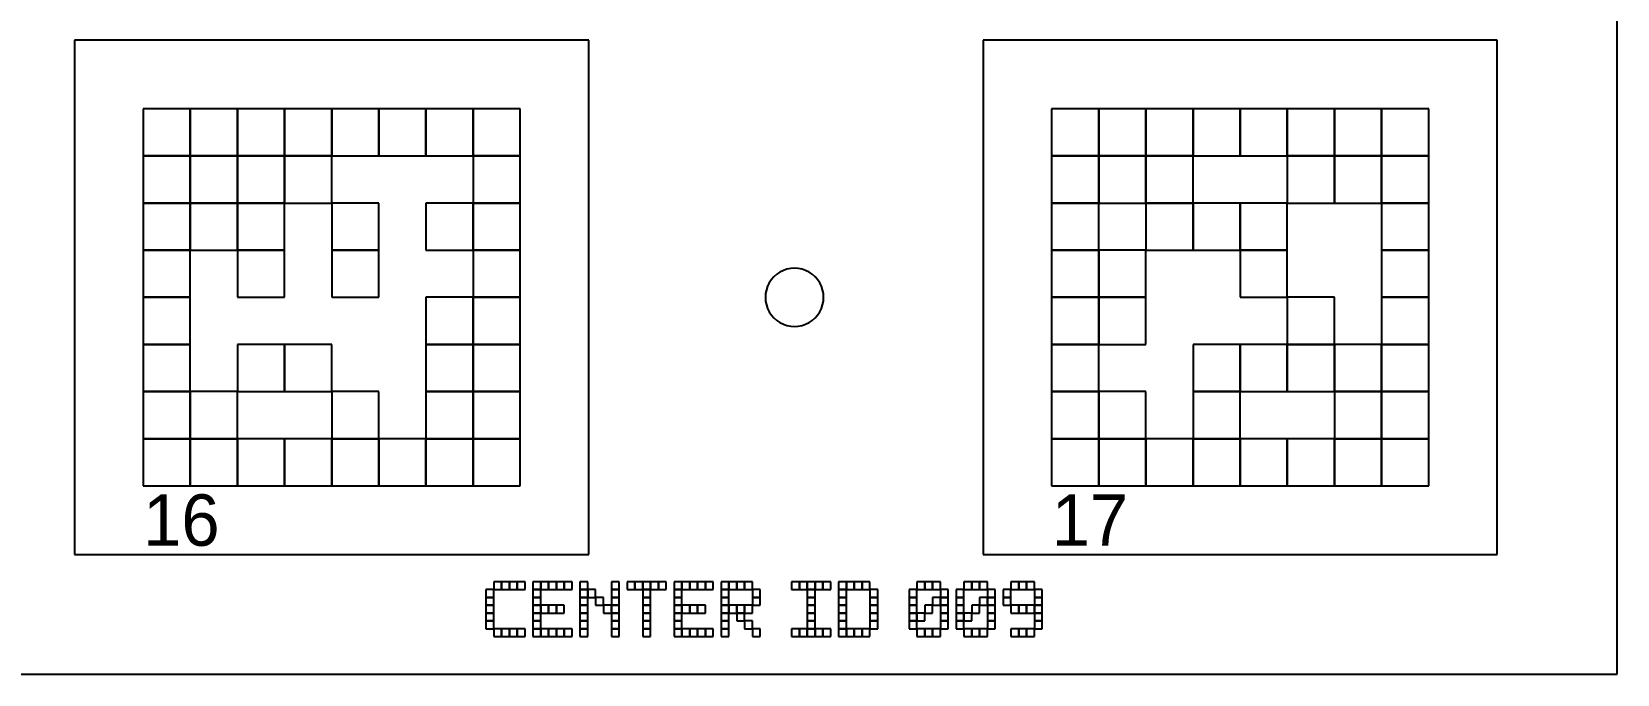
# Model space of a CAD drawing. Extents: x 0 to 150, y -8 to 159.
# Drawn here: x 57.5 to 150, y 0 to 37.5 of the extents above; entities that cross this region are included whole.
import ezdxf

# ---------------------------------------------------------------- set-up
doc = ezdxf.new("R2010")
doc.units = 0
for name, color, linetype in [('BLACK_POCKET', 7, 'CONTINUOUS'), ('BOARD_TEXT', 2, 'CONTINUOUS'), ('CUT', 1, 'CONTINUOUS'), ('LABEL', 3, 'CONTINUOUS'), ('MOUNT_HOLE', 5, 'CONTINUOUS'), ('QUIET_ZONE', 4, 'CONTINUOUS'), ('TAG_BOUNDARY', 8, 'CONTINUOUS')]:
    doc.layers.add(name, color=color, linetype=linetype)

msp = doc.modelspace()

# ---------------------------------------------------------------- linework, layer by layer
at = {"layer": 'BLACK_POCKET'}
for p, q in [((66.75, 33), (64, 33)), ((64, 33), (64, 30.25)), ((66.75, 30.25), (66.75, 33)), ((69.5, 33), (66.75, 33)), ((66.75, 33), (66.75, 30.25)), ((69.5, 30.25), (69.5, 33)), ((72.25, 33), (69.5, 33)), ((69.5, 33), (69.5, 30.25)), ((72.25, 30.25), (72.25, 33)), ((75, 33), (72.25, 33)), ((72.25, 33), (72.25, 30.25)), ((75, 30.25), (75, 33)), ((77.75, 33), (75, 33)), ((75, 33), (75, 30.25)), ((77.75, 30.25), (77.75, 33)), ((80.5, 33), (77.75, 33)), ((77.75, 33), (77.75, 30.25)), ((80.5, 30.25), (80.5, 33)), ((83.25, 33), (80.5, 33)), ((80.5, 33), (80.5, 30.25)), ((83.25, 30.25), (83.25, 33)), ((86, 33), (83.25, 33)), ((83.25, 33), (83.25, 30.25)), ((86, 30.25), (86, 33)), ((119.75, 33), (117, 33)), ((117, 33), (117, 30.25)), ((119.75, 30.25), (119.75, 33)), ((122.5, 33), (119.75, 33)), ((119.75, 33), (119.75, 30.25)), ((122.5, 30.25), (122.5, 33)), ((125.25, 33), (122.5, 33)), ((122.5, 33), (122.5, 30.25)), ((125.25, 30.25), (125.25, 33)), ((128, 33), (125.25, 33)), ((125.25, 33), (125.25, 30.25)), ((128, 30.25), (128, 33)), ((130.75, 33), (128, 33)), ((128, 33), (128, 30.25)), ((130.75, 30.25), (130.75, 33)), ((133.5, 33), (130.75, 33)), ((130.75, 33), (130.75, 30.25)), ((133.5, 30.25), (133.5, 33)), ((136.25, 33), (133.5, 33)), ((133.5, 33), (133.5, 30.25)), ((136.25, 30.25), (136.25, 33)), ((139, 33), (136.25, 33)), ((136.25, 33), (136.25, 30.25)), ((139, 30.25), (139, 33)), ((64, 30.25), (66.75, 30.25)), ((66.75, 30.25), (64, 30.25)), ((64, 30.25), (64, 27.5)), ((66.75, 30.25), (69.5, 30.25)), ((66.75, 27.5), (66.75, 30.25)), ((69.5, 30.25), (66.75, 30.25)), ((66.75, 30.25), (66.75, 27.5)), ((69.5, 30.25), (72.25, 30.25)), ((69.5, 27.5), (69.5, 30.25)), ((72.25, 30.25), (69.5, 30.25)), ((69.5, 30.25), (69.5, 27.5)), ((72.25, 30.25), (75, 30.25)), ((72.25, 27.5), (72.25, 30.25)), ((75, 30.25), (72.25, 30.25)), ((72.25, 30.25), (72.25, 27.5)), ((75, 30.25), (77.75, 30.25)), ((75, 27.5), (75, 30.25)), ((77.75, 30.25), (80.5, 30.25)), ((80.5, 30.25), (83.25, 30.25)), ((83.25, 30.25), (86, 30.25)), ((86, 30.25), (83.25, 30.25)), ((83.25, 30.25), (83.25, 27.5)), ((86, 27.5), (86, 30.25)), ((117, 30.25), (119.75, 30.25)), ((119.75, 30.25), (117, 30.25)), ((117, 30.25), (117, 27.5)), ((119.75, 30.25), (122.5, 30.25)), ((119.75, 27.5), (119.75, 30.25)), ((122.5, 30.25), (119.75, 30.25)), ((119.75, 30.25), (119.75, 27.5)), ((122.5, 30.25), (125.25, 30.25)), ((122.5, 27.5), (122.5, 30.25)), ((125.25, 30.25), (122.5, 30.25)), ((122.5, 30.25), (122.5, 27.5)), ((125.25, 30.25), (128, 30.25)), ((125.25, 27.5), (125.25, 30.25)), ((128, 30.25), (130.75, 30.25)), ((130.75, 30.25), (133.5, 30.25)), ((133.5, 30.25), (130.75, 30.25)), ((130.75, 30.25), (130.75, 27.5)), ((133.5, 30.25), (136.25, 30.25)), ((133.5, 27.5), (133.5, 30.25)), ((136.25, 30.25), (133.5, 30.25)), ((133.5, 30.25), (133.5, 27.5)), ((136.25, 30.25), (139, 30.25)), ((136.25, 27.5), (136.25, 30.25)), ((139, 30.25), (136.25, 30.25)), ((136.25, 30.25), (136.25, 27.5)), ((139, 27.5), (139, 30.25)), ((64, 27.5), (66.75, 27.5)), ((66.75, 27.5), (64, 27.5)), ((64, 27.5), (64, 24.75)), ((66.75, 27.5), (69.5, 27.5)), ((66.75, 24.75), (66.75, 27.5)), ((69.5, 27.5), (66.75, 27.5)), ((66.75, 27.5), (66.75, 24.75)), ((69.5, 27.5), (72.25, 27.5)), ((69.5, 24.75), (69.5, 27.5)), ((72.25, 27.5), (69.5, 27.5)), ((69.5, 27.5), (69.5, 24.75)), ((72.25, 27.5), (75, 27.5)), ((72.25, 24.75), (72.25, 27.5)), ((77.75, 27.5), (75, 27.5)), ((75, 27.5), (75, 24.75)), ((77.75, 24.75), (77.75, 27.5)), ((83.25, 27.5), (80.5, 27.5)), ((80.5, 27.5), (80.5, 24.75)), ((83.25, 27.5), (86, 27.5)), ((83.25, 24.75), (83.25, 27.5)), ((86, 27.5), (83.25, 27.5)), ((83.25, 27.5), (83.25, 24.75)), ((86, 24.75), (86, 27.5)), ((117, 27.5), (119.75, 27.5)), ((119.75, 27.5), (117, 27.5)), ((117, 27.5), (117, 24.75)), ((119.75, 27.5), (122.5, 27.5)), ((119.75, 24.75), (119.75, 27.5)), ((122.5, 27.5), (125.25, 27.5)), ((125.25, 27.5), (122.5, 27.5)), ((122.5, 27.5), (122.5, 24.75)), ((125.25, 24.75), (125.25, 27.5)), ((128, 27.5), (125.25, 27.5)), ((125.25, 27.5), (125.25, 24.75)), ((128, 24.75), (128, 27.5)), ((130.75, 27.5), (128, 27.5)), ((128, 27.5), (128, 24.75)), ((130.75, 27.5), (133.5, 27.5)), ((130.75, 24.75), (130.75, 27.5)), ((133.5, 27.5), (136.25, 27.5)), ((136.25, 27.5), (139, 27.5)), ((139, 27.5), (136.25, 27.5)), ((136.25, 27.5), (136.25, 24.75)), ((139, 24.75), (139, 27.5)), ((64, 24.75), (66.75, 24.75)), ((66.75, 24.75), (64, 24.75)), ((64, 24.75), (64, 22)), ((66.75, 24.75), (69.5, 24.75)), ((66.75, 22), (66.75, 24.75)), ((69.5, 24.75), (72.25, 24.75)), ((72.25, 24.75), (69.5, 24.75)), ((69.5, 24.75), (69.5, 22)), ((72.25, 22), (72.25, 24.75)), ((75, 24.75), (77.75, 24.75)), ((77.75, 24.75), (75, 24.75)), ((75, 24.75), (75, 22)), ((77.75, 22), (77.75, 24.75)), ((80.5, 24.75), (83.25, 24.75)), ((83.25, 24.75), (86, 24.75)), ((86, 24.75), (83.25, 24.75)), ((83.25, 24.75), (83.25, 22)), ((86, 22), (86, 24.75)), ((117, 24.75), (119.75, 24.75)), ((119.75, 24.75), (117, 24.75)), ((117, 24.75), (117, 22)), ((119.75, 22), (119.75, 24.75)), ((122.5, 24.75), (119.75, 24.75)), ((119.75, 24.75), (119.75, 22)), ((122.5, 24.75), (125.25, 24.75)), ((122.5, 22), (122.5, 24.75)), ((125.25, 24.75), (128, 24.75)), ((128, 24.75), (130.75, 24.75)), ((130.75, 24.75), (128, 24.75)), ((128, 24.75), (128, 22)), ((130.75, 22), (130.75, 24.75)), ((136.25, 24.75), (139, 24.75)), ((139, 24.75), (136.25, 24.75)), ((136.25, 24.75), (136.25, 22)), ((139, 22), (139, 24.75)), ((64, 22), (66.75, 22)), ((66.75, 22), (64, 22)), ((64, 22), (64, 19.25)), ((66.75, 19.25), (66.75, 22)), ((69.5, 22), (72.25, 22)), ((75, 22), (77.75, 22)), ((83.25, 22), (80.5, 22)), ((80.5, 22), (80.5, 19.25)), ((83.25, 22), (86, 22)), ((83.25, 19.25), (83.25, 22)), ((86, 22), (83.25, 22)), ((83.25, 22), (83.25, 19.25)), ((86, 19.25), (86, 22)), ((117, 22), (119.75, 22)), ((119.75, 22), (117, 22)), ((117, 22), (117, 19.25)), ((119.75, 22), (122.5, 22)), ((119.75, 19.25), (119.75, 22)), ((122.5, 22), (119.75, 22)), ((119.75, 22), (119.75, 19.25)), ((122.5, 19.25), (122.5, 22)), ((128, 22), (130.75, 22)), ((133.5, 22), (130.75, 22)), ((130.75, 22), (130.75, 19.25)), ((133.5, 19.25), (133.5, 22)), ((136.25, 22), (139, 22)), ((139, 22), (136.25, 22)), ((136.25, 22), (136.25, 19.25)), ((139, 19.25), (139, 22)), ((64, 19.25), (66.75, 19.25)), ((66.75, 19.25), (64, 19.25)), ((64, 19.25), (64, 16.5)), ((66.75, 16.5), (66.75, 19.25)), ((72.25, 19.25), (69.5, 19.25)), ((69.5, 19.25), (69.5, 16.5)), ((72.25, 16.5), (72.25, 19.25)), ((75, 19.25), (72.25, 19.25)), ((72.25, 19.25), (72.25, 16.5)), ((75, 16.5), (75, 19.25)), ((80.5, 19.25), (83.25, 19.25)), ((83.25, 19.25), (80.5, 19.25)), ((80.5, 19.25), (80.5, 16.5)), ((83.25, 19.25), (86, 19.25)), ((83.25, 16.5), (83.25, 19.25)), ((86, 19.25), (83.25, 19.25)), ((83.25, 19.25), (83.25, 16.5)), ((86, 16.5), (86, 19.25)), ((117, 19.25), (119.75, 19.25)), ((119.75, 19.25), (117, 19.25)), ((117, 19.25), (117, 16.5)), ((119.75, 19.25), (122.5, 19.25)), ((119.75, 16.5), (119.75, 19.25)), ((128, 19.25), (125.25, 19.25)), ((125.25, 19.25), (125.25, 16.5)), ((128, 16.5), (128, 19.25)), ((130.75, 19.25), (128, 19.25)), ((128, 19.25), (128, 16.5)), ((130.75, 19.25), (133.5, 19.25)), ((130.75, 16.5), (130.75, 19.25)), ((133.5, 19.25), (130.75, 19.25)), ((130.75, 19.25), (130.75, 16.5)), ((133.5, 16.5), (133.5, 19.25)), ((136.25, 19.25), (133.5, 19.25)), ((133.5, 19.25), (133.5, 16.5)), ((136.25, 19.25), (139, 19.25)), ((136.25, 16.5), (136.25, 19.25)), ((139, 19.25), (136.25, 19.25)), ((136.25, 19.25), (136.25, 16.5)), ((139, 16.5), (139, 19.25)), ((64, 16.5), (66.75, 16.5)), ((66.75, 16.5), (64, 16.5)), ((64, 16.5), (64, 13.75)), ((66.75, 13.75), (66.75, 16.5)), ((69.5, 16.5), (66.75, 16.5)), ((66.75, 16.5), (66.75, 13.75)), ((69.5, 16.5), (72.25, 16.5)), ((69.5, 13.75), (69.5, 16.5)), ((72.25, 16.5), (75, 16.5)), ((77.75, 16.5), (75, 16.5)), ((75, 16.5), (75, 13.75)), ((77.75, 13.75), (77.75, 16.5)), ((80.5, 16.5), (83.25, 16.5)), ((83.25, 16.5), (80.5, 16.5)), ((80.5, 16.5), (80.5, 13.75)), ((83.25, 16.5), (86, 16.5)), ((83.25, 13.75), (83.25, 16.5)), ((86, 16.5), (83.25, 16.5)), ((83.25, 16.5), (83.25, 13.75)), ((86, 13.75), (86, 16.5)), ((117, 16.5), (119.75, 16.5)), ((119.75, 16.5), (117, 16.5)), ((117, 16.5), (117, 13.75)), ((119.75, 13.75), (119.75, 16.5)), ((122.5, 16.5), (119.75, 16.5)), ((119.75, 16.5), (119.75, 13.75)), ((122.5, 13.75), (122.5, 16.5)), ((125.25, 16.5), (128, 16.5)), ((128, 16.5), (125.25, 16.5)), ((125.25, 16.5), (125.25, 13.75)), ((128, 16.5), (130.75, 16.5)), ((128, 13.75), (128, 16.5)), ((130.75, 16.5), (133.5, 16.5)), ((133.5, 16.5), (136.25, 16.5)), ((136.25, 16.5), (133.5, 16.5)), ((133.5, 16.5), (133.5, 13.75)), ((136.25, 16.5), (139, 16.5)), ((136.25, 13.75), (136.25, 16.5)), ((139, 16.5), (136.25, 16.5)), ((136.25, 16.5), (136.25, 13.75)), ((139, 13.75), (139, 16.5)), ((64, 13.75), (66.75, 13.75)), ((66.75, 13.75), (64, 13.75)), ((64, 13.75), (64, 11)), ((66.75, 13.75), (69.5, 13.75)), ((66.75, 11), (66.75, 13.75)), ((69.5, 13.75), (66.75, 13.75)), ((66.75, 13.75), (66.75, 11)), ((69.5, 11), (69.5, 13.75)), ((72.25, 13.75), (69.5, 13.75)), ((69.5, 13.75), (69.5, 11)), ((72.25, 11), (72.25, 13.75)), ((75, 13.75), (72.25, 13.75)), ((72.25, 13.75), (72.25, 11)), ((75, 13.75), (77.75, 13.75)), ((75, 11), (75, 13.75)), ((77.75, 13.75), (75, 13.75)), ((75, 13.75), (75, 11)), ((77.75, 11), (77.75, 13.75)), ((80.5, 13.75), (77.75, 13.75)), ((77.75, 13.75), (77.75, 11)), ((80.5, 13.75), (83.25, 13.75)), ((80.5, 11), (80.5, 13.75)), ((83.25, 13.75), (80.5, 13.75)), ((80.5, 13.75), (80.5, 11)), ((83.25, 13.75), (86, 13.75)), ((83.25, 11), (83.25, 13.75)), ((86, 13.75), (83.25, 13.75)), ((83.25, 13.75), (83.25, 11)), ((86, 11), (86, 13.75)), ((117, 13.75), (119.75, 13.75)), ((119.75, 13.75), (117, 13.75)), ((117, 13.75), (117, 11)), ((119.75, 13.75), (122.5, 13.75)), ((119.75, 11), (119.75, 13.75)), ((122.5, 13.75), (119.75, 13.75)), ((119.75, 13.75), (119.75, 11)), ((122.5, 11), (122.5, 13.75)), ((125.25, 13.75), (122.5, 13.75)), ((122.5, 13.75), (122.5, 11)), ((125.25, 13.75), (128, 13.75)), ((125.25, 11), (125.25, 13.75)), ((128, 13.75), (125.25, 13.75)), ((125.25, 13.75), (125.25, 11)), ((128, 11), (128, 13.75)), ((130.75, 13.75), (128, 13.75)), ((128, 13.75), (128, 11)), ((130.75, 11), (130.75, 13.75)), ((133.5, 13.75), (130.75, 13.75)), ((130.75, 13.75), (130.75, 11)), ((133.5, 13.75), (136.25, 13.75)), ((133.5, 11), (133.5, 13.75)), ((136.25, 13.75), (133.5, 13.75)), ((133.5, 13.75), (133.5, 11)), ((136.25, 13.75), (139, 13.75)), ((136.25, 11), (136.25, 13.75)), ((139, 13.75), (136.25, 13.75)), ((136.25, 13.75), (136.25, 11)), ((139, 11), (139, 13.75)), ((64, 11), (66.75, 11)), ((66.75, 11), (69.5, 11)), ((69.5, 11), (72.25, 11)), ((72.25, 11), (75, 11)), ((75, 11), (77.75, 11)), ((77.75, 11), (80.5, 11)), ((80.5, 11), (83.25, 11)), ((83.25, 11), (86, 11)), ((117, 11), (119.75, 11)), ((119.75, 11), (122.5, 11)), ((122.5, 11), (125.25, 11)), ((125.25, 11), (128, 11)), ((128, 11), (130.75, 11)), ((130.75, 11), (133.5, 11)), ((133.5, 11), (136.25, 11)), ((136.25, 11), (139, 11))]:
    msp.add_line(p, q, dxfattribs=at)
at = {"layer": 'BOARD_TEXT'}
for p, q in [((84.457143, 4.942857), (84, 4.942857)), ((84, 4.942857), (84, 4.485714)), ((84.914286, 5.4), (84.457143, 5.4)), ((84.457143, 5.4), (84.457143, 4.942857)), ((84.457143, 4.942857), (84.914286, 4.942857)), ((84.457143, 4.485714), (84.457143, 4.942857)), ((84.914286, 4.942857), (84.914286, 5.4)), ((85.371429, 5.4), (84.914286, 5.4)), ((84.914286, 5.4), (84.914286, 4.942857)), ((84.914286, 4.942857), (85.371429, 4.942857)), ((85.371429, 4.942857), (85.371429, 5.4)), ((85.828571, 5.4), (85.371429, 5.4)), ((85.371429, 5.4), (85.371429, 4.942857)), ((85.371429, 4.942857), (85.828571, 4.942857)), ((85.828571, 4.942857), (85.828571, 5.4)), ((86.285714, 5.4), (85.828571, 5.4)), ((85.828571, 5.4), (85.828571, 4.942857)), ((85.828571, 4.942857), (86.285714, 4.942857)), ((86.285714, 4.942857), (86.285714, 5.4)), ((87.2, 5.4), (86.742857, 5.4)), ((86.742857, 5.4), (86.742857, 4.942857)), ((86.742857, 4.942857), (87.2, 4.942857)), ((87.2, 4.942857), (86.742857, 4.942857)), ((86.742857, 4.942857), (86.742857, 4.485714)), ((87.2, 4.942857), (87.2, 5.4)), ((87.657143, 5.4), (87.2, 5.4)), ((87.2, 5.4), (87.2, 4.942857)), ((87.2, 4.942857), (87.657143, 4.942857)), ((87.2, 4.485714), (87.2, 4.942857)), ((87.657143, 4.942857), (87.657143, 5.4)), ((88.114286, 5.4), (87.657143, 5.4)), ((87.657143, 5.4), (87.657143, 4.942857)), ((87.657143, 4.942857), (88.114286, 4.942857)), ((88.114286, 4.942857), (88.114286, 5.4)), ((88.571429, 5.4), (88.114286, 5.4)), ((88.114286, 5.4), (88.114286, 4.942857)), ((88.114286, 4.942857), (88.571429, 4.942857)), ((88.571429, 4.942857), (88.571429, 5.4)), ((89.028571, 5.4), (88.571429, 5.4)), ((88.571429, 5.4), (88.571429, 4.942857)), ((88.571429, 4.942857), (89.028571, 4.942857)), ((89.028571, 4.942857), (89.028571, 5.4)), ((89.942857, 5.4), (89.485714, 5.4)), ((89.485714, 5.4), (89.485714, 4.942857)), ((89.485714, 4.942857), (89.942857, 4.942857)), ((89.942857, 4.942857), (89.485714, 4.942857)), ((89.485714, 4.942857), (89.485714, 4.485714)), ((89.942857, 4.942857), (89.942857, 5.4)), ((89.942857, 4.485714), (89.942857, 4.942857)), ((90.4, 4.942857), (89.942857, 4.942857)), ((89.942857, 4.942857), (89.942857, 4.485714)), ((90.4, 4.485714), (90.4, 4.942857)), ((91.771429, 5.4), (91.314286, 5.4)), ((91.314286, 5.4), (91.314286, 4.942857)), ((91.314286, 4.942857), (91.771429, 4.942857)), ((91.771429, 4.942857), (91.314286, 4.942857)), ((91.314286, 4.942857), (91.314286, 4.485714)), ((91.771429, 4.942857), (91.771429, 5.4)), ((91.771429, 4.485714), (91.771429, 4.942857)), ((92.685714, 5.4), (92.228571, 5.4)), ((92.228571, 5.4), (92.228571, 4.942857)), ((92.228571, 4.942857), (92.685714, 4.942857)), ((92.685714, 4.942857), (92.685714, 5.4)), ((93.142857, 5.4), (92.685714, 5.4)), ((92.685714, 5.4), (92.685714, 4.942857)), ((92.685714, 4.942857), (93.142857, 4.942857)), ((93.142857, 4.942857), (93.142857, 5.4)), ((93.6, 5.4), (93.142857, 5.4)), ((93.142857, 5.4), (93.142857, 4.942857)), ((93.142857, 4.942857), (93.6, 4.942857)), ((93.6, 4.942857), (93.142857, 4.942857)), ((93.142857, 4.942857), (93.142857, 4.485714)), ((93.6, 4.942857), (93.6, 5.4)), ((94.057143, 5.4), (93.6, 5.4)), ((93.6, 5.4), (93.6, 4.942857)), ((93.6, 4.942857), (94.057143, 4.942857)), ((93.6, 4.485714), (93.6, 4.942857)), ((94.057143, 4.942857), (94.057143, 5.4)), ((94.514286, 5.4), (94.057143, 5.4)), ((94.057143, 5.4), (94.057143, 4.942857)), ((94.057143, 4.942857), (94.514286, 4.942857)), ((94.514286, 4.942857), (94.514286, 5.4)), ((95.428571, 5.4), (94.971429, 5.4)), ((94.971429, 5.4), (94.971429, 4.942857)), ((94.971429, 4.942857), (95.428571, 4.942857)), ((95.428571, 4.942857), (94.971429, 4.942857)), ((94.971429, 4.942857), (94.971429, 4.485714)), ((95.428571, 4.942857), (95.428571, 5.4)), ((95.885714, 5.4), (95.428571, 5.4)), ((95.428571, 5.4), (95.428571, 4.942857)), ((95.428571, 4.942857), (95.885714, 4.942857)), ((95.428571, 4.485714), (95.428571, 4.942857)), ((95.885714, 4.942857), (95.885714, 5.4)), ((96.342857, 5.4), (95.885714, 5.4)), ((95.885714, 5.4), (95.885714, 4.942857)), ((95.885714, 4.942857), (96.342857, 4.942857)), ((96.342857, 4.942857), (96.342857, 5.4)), ((96.8, 5.4), (96.342857, 5.4)), ((96.342857, 5.4), (96.342857, 4.942857)), ((96.342857, 4.942857), (96.8, 4.942857)), ((96.8, 4.942857), (96.8, 5.4)), ((97.257143, 5.4), (96.8, 5.4)), ((96.8, 5.4), (96.8, 4.942857)), ((96.8, 4.942857), (97.257143, 4.942857)), ((97.257143, 4.942857), (97.257143, 5.4)), ((98.171429, 5.4), (97.714286, 5.4)), ((97.714286, 5.4), (97.714286, 4.942857)), ((97.714286, 4.942857), (98.171429, 4.942857)), ((98.171429, 4.942857), (97.714286, 4.942857)), ((97.714286, 4.942857), (97.714286, 4.485714)), ((98.171429, 4.942857), (98.171429, 5.4)), ((98.628571, 5.4), (98.171429, 5.4)), ((98.171429, 5.4), (98.171429, 4.942857)), ((98.171429, 4.942857), (98.628571, 4.942857)), ((98.171429, 4.485714), (98.171429, 4.942857)), ((98.628571, 4.942857), (98.628571, 5.4)), ((99.085714, 5.4), (98.628571, 5.4)), ((98.628571, 5.4), (98.628571, 4.942857)), ((98.628571, 4.942857), (99.085714, 4.942857)), ((99.085714, 4.942857), (99.085714, 5.4)), ((99.542857, 5.4), (99.085714, 5.4)), ((99.085714, 5.4), (99.085714, 4.942857)), ((99.085714, 4.942857), (99.542857, 4.942857)), ((99.542857, 4.942857), (99.542857, 5.4)), ((100, 4.942857), (99.542857, 4.942857)), ((99.542857, 4.942857), (99.542857, 4.485714)), ((100, 4.485714), (100, 4.942857)), ((102.285714, 5.4), (101.828571, 5.4)), ((101.828571, 5.4), (101.828571, 4.942857)), ((101.828571, 4.942857), (102.285714, 4.942857)), ((102.285714, 4.942857), (102.285714, 5.4)), ((102.742857, 5.4), (102.285714, 5.4)), ((102.285714, 5.4), (102.285714, 4.942857)), ((102.285714, 4.942857), (102.742857, 4.942857)), ((102.742857, 4.942857), (102.742857, 5.4)), ((103.2, 5.4), (102.742857, 5.4)), ((102.742857, 5.4), (102.742857, 4.942857)), ((102.742857, 4.942857), (103.2, 4.942857)), ((103.2, 4.942857), (102.742857, 4.942857)), ((102.742857, 4.942857), (102.742857, 4.485714)), ((103.2, 4.942857), (103.2, 5.4)), ((103.657143, 5.4), (103.2, 5.4)), ((103.2, 5.4), (103.2, 4.942857)), ((103.2, 4.942857), (103.657143, 4.942857)), ((103.2, 4.485714), (103.2, 4.942857)), ((103.657143, 4.942857), (103.657143, 5.4)), ((104.114286, 5.4), (103.657143, 5.4)), ((103.657143, 5.4), (103.657143, 4.942857)), ((103.657143, 4.942857), (104.114286, 4.942857)), ((104.114286, 4.942857), (104.114286, 5.4)), ((105.028571, 5.4), (104.571429, 5.4)), ((104.571429, 5.4), (104.571429, 4.942857)), ((104.571429, 4.942857), (105.028571, 4.942857)), ((105.028571, 4.942857), (104.571429, 4.942857)), ((104.571429, 4.942857), (104.571429, 4.485714)), ((105.028571, 4.942857), (105.028571, 5.4)), ((105.485714, 5.4), (105.028571, 5.4)), ((105.028571, 5.4), (105.028571, 4.942857)), ((105.028571, 4.942857), (105.485714, 4.942857)), ((105.028571, 4.485714), (105.028571, 4.942857)), ((105.485714, 4.942857), (105.485714, 5.4)), ((105.942857, 5.4), (105.485714, 5.4)), ((105.485714, 5.4), (105.485714, 4.942857)), ((105.485714, 4.942857), (105.942857, 4.942857)), ((105.942857, 4.942857), (105.942857, 5.4)), ((106.4, 5.4), (105.942857, 5.4)), ((105.942857, 5.4), (105.942857, 4.942857)), ((105.942857, 4.942857), (106.4, 4.942857)), ((106.4, 4.942857), (106.4, 5.4)), ((106.857143, 4.942857), (106.4, 4.942857)), ((106.4, 4.942857), (106.4, 4.485714)), ((106.857143, 4.485714), (106.857143, 4.942857)), ((109.142857, 4.942857), (108.685714, 4.942857)), ((108.685714, 4.942857), (108.685714, 4.485714)), ((109.6, 5.4), (109.142857, 5.4)), ((109.142857, 5.4), (109.142857, 4.942857)), ((109.142857, 4.942857), (109.6, 4.942857)), ((109.142857, 4.485714), (109.142857, 4.942857)), ((109.6, 4.942857), (109.6, 5.4)), ((110.057143, 5.4), (109.6, 5.4)), ((109.6, 5.4), (109.6, 4.942857)), ((109.6, 4.942857), (110.057143, 4.942857)), ((110.057143, 4.942857), (110.057143, 5.4)), ((110.514286, 5.4), (110.057143, 5.4)), ((110.057143, 5.4), (110.057143, 4.942857)), ((110.057143, 4.942857), (110.514286, 4.942857)), ((110.514286, 4.942857), (110.514286, 5.4)), ((110.971429, 4.942857), (110.514286, 4.942857)), ((110.514286, 4.942857), (110.514286, 4.485714)), ((110.971429, 4.485714), (110.971429, 4.942857)), ((111.885714, 4.942857), (111.428571, 4.942857)), ((111.428571, 4.942857), (111.428571, 4.485714)), ((112.342857, 5.4), (111.885714, 5.4)), ((111.885714, 5.4), (111.885714, 4.942857)), ((111.885714, 4.942857), (112.342857, 4.942857)), ((111.885714, 4.485714), (111.885714, 4.942857)), ((112.342857, 4.942857), (112.342857, 5.4)), ((112.8, 5.4), (112.342857, 5.4)), ((112.342857, 5.4), (112.342857, 4.942857)), ((112.342857, 4.942857), (112.8, 4.942857)), ((112.8, 4.942857), (112.8, 5.4)), ((113.257143, 5.4), (112.8, 5.4)), ((112.8, 5.4), (112.8, 4.942857)), ((112.8, 4.942857), (113.257143, 4.942857)), ((113.257143, 4.942857), (113.257143, 5.4)), ((113.714286, 4.942857), (113.257143, 4.942857)), ((113.257143, 4.942857), (113.257143, 4.485714)), ((113.714286, 4.485714), (113.714286, 4.942857)), ((114.628571, 4.942857), (114.171429, 4.942857)), ((114.171429, 4.942857), (114.171429, 4.485714)), ((115.085714, 5.4), (114.628571, 5.4)), ((114.628571, 5.4), (114.628571, 4.942857)), ((114.628571, 4.942857), (115.085714, 4.942857)), ((114.628571, 4.485714), (114.628571, 4.942857)), ((115.085714, 4.942857), (115.085714, 5.4)), ((115.542857, 5.4), (115.085714, 5.4)), ((115.085714, 5.4), (115.085714, 4.942857)), ((115.085714, 4.942857), (115.542857, 4.942857)), ((115.542857, 4.942857), (115.542857, 5.4)), ((116, 5.4), (115.542857, 5.4)), ((115.542857, 5.4), (115.542857, 4.942857)), ((115.542857, 4.942857), (116, 4.942857)), ((116, 4.942857), (116, 5.4)), ((116.457143, 4.942857), (116, 4.942857)), ((116, 4.942857), (116, 4.485714)), ((116.457143, 4.485714), (116.457143, 4.942857)), ((84, 4.485714), (84.457143, 4.485714)), ((84.457143, 4.485714), (84, 4.485714)), ((84, 4.485714), (84, 4.028571)), ((84, 4.028571), (84.457143, 4.028571)), ((84.457143, 4.028571), (84, 4.028571)), ((84, 4.028571), (84, 3.571429)), ((84.457143, 4.028571), (84.457143, 4.485714)), ((84.457143, 3.571429), (84.457143, 4.028571)), ((86.742857, 4.485714), (87.2, 4.485714)), ((87.2, 4.485714), (86.742857, 4.485714)), ((86.742857, 4.485714), (86.742857, 4.028571)), ((86.742857, 4.028571), (87.2, 4.028571)), ((87.2, 4.028571), (86.742857, 4.028571)), ((86.742857, 4.028571), (86.742857, 3.571429)), ((87.2, 4.028571), (87.2, 4.485714)), ((87.2, 3.571429), (87.2, 4.028571)), ((87.657143, 4.028571), (87.2, 4.028571)), ((87.2, 4.028571), (87.2, 3.571429)), ((87.657143, 3.571429), (87.657143, 4.028571)), ((88.114286, 4.028571), (87.657143, 4.028571)), ((87.657143, 4.028571), (87.657143, 3.571429)), ((88.114286, 3.571429), (88.114286, 4.028571)), ((88.571429, 4.028571), (88.114286, 4.028571)), ((88.114286, 4.028571), (88.114286, 3.571429)), ((88.571429, 3.571429), (88.571429, 4.028571)), ((89.485714, 4.485714), (89.942857, 4.485714)), ((89.942857, 4.485714), (89.485714, 4.485714)), ((89.485714, 4.485714), (89.485714, 4.028571)), ((89.485714, 4.028571), (89.942857, 4.028571)), ((89.942857, 4.028571), (89.485714, 4.028571)), ((89.485714, 4.028571), (89.485714, 3.571429)), ((89.942857, 4.485714), (90.4, 4.485714)), ((89.942857, 4.028571), (89.942857, 4.485714)), ((89.942857, 3.571429), (89.942857, 4.028571)), ((90.857143, 4.485714), (90.4, 4.485714)), ((90.4, 4.485714), (90.4, 4.028571)), ((90.4, 4.028571), (90.857143, 4.028571)), ((90.857143, 4.028571), (90.857143, 4.485714)), ((91.314286, 4.028571), (90.857143, 4.028571)), ((90.857143, 4.028571), (90.857143, 3.571429)), ((91.314286, 4.485714), (91.771429, 4.485714)), ((91.771429, 4.485714), (91.314286, 4.485714)), ((91.314286, 4.485714), (91.314286, 4.028571)), ((91.314286, 4.028571), (91.771429, 4.028571)), ((91.314286, 3.571429), (91.314286, 4.028571)), ((91.771429, 4.028571), (91.314286, 4.028571)), ((91.314286, 4.028571), (91.314286, 3.571429)), ((91.771429, 4.028571), (91.771429, 4.485714)), ((91.771429, 3.571429), (91.771429, 4.028571)), ((93.142857, 4.485714), (93.6, 4.485714)), ((93.6, 4.485714), (93.142857, 4.485714)), ((93.142857, 4.485714), (93.142857, 4.028571)), ((93.142857, 4.028571), (93.6, 4.028571)), ((93.6, 4.028571), (93.142857, 4.028571)), ((93.142857, 4.028571), (93.142857, 3.571429)), ((93.6, 4.028571), (93.6, 4.485714)), ((93.6, 3.571429), (93.6, 4.028571)), ((94.971429, 4.485714), (95.428571, 4.485714)), ((95.428571, 4.485714), (94.971429, 4.485714)), ((94.971429, 4.485714), (94.971429, 4.028571)), ((94.971429, 4.028571), (95.428571, 4.028571)), ((95.428571, 4.028571), (94.971429, 4.028571)), ((94.971429, 4.028571), (94.971429, 3.571429)), ((95.428571, 4.028571), (95.428571, 4.485714)), ((95.428571, 3.571429), (95.428571, 4.028571)), ((95.885714, 4.028571), (95.428571, 4.028571)), ((95.428571, 4.028571), (95.428571, 3.571429)), ((95.885714, 3.571429), (95.885714, 4.028571)), ((96.342857, 4.028571), (95.885714, 4.028571)), ((95.885714, 4.028571), (95.885714, 3.571429)), ((96.342857, 3.571429), (96.342857, 4.028571)), ((96.8, 4.028571), (96.342857, 4.028571)), ((96.342857, 4.028571), (96.342857, 3.571429)), ((96.8, 3.571429), (96.8, 4.028571)), ((97.714286, 4.485714), (98.171429, 4.485714)), ((98.171429, 4.485714), (97.714286, 4.485714)), ((97.714286, 4.485714), (97.714286, 4.028571)), ((97.714286, 4.028571), (98.171429, 4.028571)), ((98.171429, 4.028571), (97.714286, 4.028571)), ((97.714286, 4.028571), (97.714286, 3.571429)), ((98.171429, 4.028571), (98.171429, 4.485714)), ((98.171429, 3.571429), (98.171429, 4.028571)), ((98.628571, 4.028571), (98.171429, 4.028571)), ((98.171429, 4.028571), (98.171429, 3.571429)), ((98.628571, 3.571429), (98.628571, 4.028571)), ((99.085714, 4.028571), (98.628571, 4.028571)), ((98.628571, 4.028571), (98.628571, 3.571429)), ((99.085714, 3.571429), (99.085714, 4.028571)), ((99.542857, 4.028571), (99.085714, 4.028571)), ((99.085714, 4.028571), (99.085714, 3.571429)), ((99.542857, 4.485714), (100, 4.485714)), ((100, 4.485714), (99.542857, 4.485714)), ((99.542857, 4.485714), (99.542857, 4.028571)), ((99.542857, 4.028571), (100, 4.028571)), ((99.542857, 3.571429), (99.542857, 4.028571)), ((100, 4.028571), (100, 4.485714)), ((102.742857, 4.485714), (103.2, 4.485714)), ((103.2, 4.485714), (102.742857, 4.485714)), ((102.742857, 4.485714), (102.742857, 4.028571)), ((102.742857, 4.028571), (103.2, 4.028571)), ((103.2, 4.028571), (102.742857, 4.028571)), ((102.742857, 4.028571), (102.742857, 3.571429)), ((103.2, 4.028571), (103.2, 4.485714)), ((103.2, 3.571429), (103.2, 4.028571)), ((104.571429, 4.485714), (105.028571, 4.485714)), ((105.028571, 4.485714), (104.571429, 4.485714)), ((104.571429, 4.485714), (104.571429, 4.028571)), ((104.571429, 4.028571), (105.028571, 4.028571)), ((105.028571, 4.028571), (104.571429, 4.028571)), ((104.571429, 4.028571), (104.571429, 3.571429)), ((105.028571, 4.028571), (105.028571, 4.485714)), ((105.028571, 3.571429), (105.028571, 4.028571)), ((106.4, 4.485714), (106.857143, 4.485714)), ((106.857143, 4.485714), (106.4, 4.485714)), ((106.4, 4.485714), (106.4, 4.028571)), ((106.4, 4.028571), (106.857143, 4.028571)), ((106.857143, 4.028571), (106.4, 4.028571)), ((106.4, 4.028571), (106.4, 3.571429)), ((106.857143, 4.028571), (106.857143, 4.485714)), ((106.857143, 3.571429), (106.857143, 4.028571)), ((108.685714, 4.485714), (109.142857, 4.485714)), ((109.142857, 4.485714), (108.685714, 4.485714)), ((108.685714, 4.485714), (108.685714, 4.028571)), ((108.685714, 4.028571), (109.142857, 4.028571)), ((109.142857, 4.028571), (108.685714, 4.028571)), ((108.685714, 4.028571), (108.685714, 3.571429)), ((109.142857, 4.028571), (109.142857, 4.485714)), ((109.142857, 3.571429), (109.142857, 4.028571)), ((110.057143, 4.028571), (109.6, 4.028571)), ((109.6, 4.028571), (109.6, 3.571429)), ((110.514286, 4.485714), (110.057143, 4.485714)), ((110.057143, 4.485714), (110.057143, 4.028571)), ((110.057143, 4.028571), (110.514286, 4.028571)), ((110.057143, 3.571429), (110.057143, 4.028571)), ((110.514286, 4.485714), (110.971429, 4.485714)), ((110.514286, 4.028571), (110.514286, 4.485714)), ((110.971429, 4.485714), (110.514286, 4.485714)), ((110.514286, 4.485714), (110.514286, 4.028571)), ((110.514286, 4.028571), (110.971429, 4.028571)), ((110.971429, 4.028571), (110.514286, 4.028571)), ((110.514286, 4.028571), (110.514286, 3.571429)), ((110.971429, 4.028571), (110.971429, 4.485714)), ((110.971429, 3.571429), (110.971429, 4.028571)), ((111.428571, 4.485714), (111.885714, 4.485714)), ((111.885714, 4.485714), (111.428571, 4.485714)), ((111.428571, 4.485714), (111.428571, 4.028571)), ((111.428571, 4.028571), (111.885714, 4.028571)), ((111.885714, 4.028571), (111.428571, 4.028571)), ((111.428571, 4.028571), (111.428571, 3.571429)), ((111.885714, 4.028571), (111.885714, 4.485714)), ((111.885714, 3.571429), (111.885714, 4.028571)), ((112.8, 4.028571), (112.342857, 4.028571)), ((112.342857, 4.028571), (112.342857, 3.571429)), ((113.257143, 4.485714), (112.8, 4.485714)), ((112.8, 4.485714), (112.8, 4.028571)), ((112.8, 4.028571), (113.257143, 4.028571)), ((112.8, 3.571429), (112.8, 4.028571)), ((113.257143, 4.485714), (113.714286, 4.485714)), ((113.257143, 4.028571), (113.257143, 4.485714)), ((113.714286, 4.485714), (113.257143, 4.485714)), ((113.257143, 4.485714), (113.257143, 4.028571)), ((113.257143, 4.028571), (113.714286, 4.028571)), ((113.714286, 4.028571), (113.257143, 4.028571)), ((113.257143, 4.028571), (113.257143, 3.571429)), ((113.714286, 4.028571), (113.714286, 4.485714)), ((113.714286, 3.571429), (113.714286, 4.028571)), ((114.171429, 4.485714), (114.628571, 4.485714)), ((114.628571, 4.485714), (114.171429, 4.485714)), ((114.171429, 4.485714), (114.171429, 4.028571)), ((114.171429, 4.028571), (114.628571, 4.028571)), ((114.628571, 4.028571), (114.628571, 4.485714)), ((115.085714, 4.028571), (114.628571, 4.028571)), ((114.628571, 4.028571), (114.628571, 3.571429)), ((115.085714, 3.571429), (115.085714, 4.028571)), ((115.542857, 4.028571), (115.085714, 4.028571)), ((115.085714, 4.028571), (115.085714, 3.571429)), ((115.542857, 3.571429), (115.542857, 4.028571)), ((116, 4.028571), (115.542857, 4.028571)), ((115.542857, 4.028571), (115.542857, 3.571429)), ((116, 4.485714), (116.457143, 4.485714)), ((116.457143, 4.485714), (116, 4.485714)), ((116, 4.485714), (116, 4.028571)), ((116, 4.028571), (116.457143, 4.028571)), ((116, 3.571429), (116, 4.028571)), ((116.457143, 4.028571), (116, 4.028571)), ((116, 4.028571), (116, 3.571429)), ((116.457143, 4.028571), (116.457143, 4.485714)), ((116.457143, 3.571429), (116.457143, 4.028571)), ((84, 3.571429), (84.457143, 3.571429)), ((84.457143, 3.571429), (84, 3.571429)), ((84, 3.571429), (84, 3.114286)), ((84, 3.114286), (84.457143, 3.114286)), ((84.457143, 3.114286), (84, 3.114286)), ((84, 3.114286), (84, 2.657143)), ((84.457143, 3.114286), (84.457143, 3.571429)), ((84.457143, 2.657143), (84.457143, 3.114286)), ((86.742857, 3.571429), (87.2, 3.571429)), ((87.2, 3.571429), (86.742857, 3.571429)), ((86.742857, 3.571429), (86.742857, 3.114286)), ((86.742857, 3.114286), (87.2, 3.114286)), ((87.2, 3.114286), (86.742857, 3.114286)), ((86.742857, 3.114286), (86.742857, 2.657143)), ((87.2, 3.571429), (87.657143, 3.571429)), ((87.2, 3.114286), (87.2, 3.571429)), ((87.2, 2.657143), (87.2, 3.114286)), ((87.657143, 3.571429), (88.114286, 3.571429)), ((88.114286, 3.571429), (88.571429, 3.571429)), ((89.485714, 3.571429), (89.942857, 3.571429)), ((89.942857, 3.571429), (89.485714, 3.571429)), ((89.485714, 3.571429), (89.485714, 3.114286)), ((89.485714, 3.114286), (89.942857, 3.114286)), ((89.942857, 3.114286), (89.485714, 3.114286)), ((89.485714, 3.114286), (89.485714, 2.657143)), ((89.942857, 3.114286), (89.942857, 3.571429)), ((89.942857, 2.657143), (89.942857, 3.114286)), ((90.857143, 3.571429), (91.314286, 3.571429)), ((91.314286, 3.571429), (91.771429, 3.571429)), ((91.771429, 3.571429), (91.314286, 3.571429)), ((91.314286, 3.571429), (91.314286, 3.114286)), ((91.314286, 3.114286), (91.771429, 3.114286)), ((91.771429, 3.114286), (91.314286, 3.114286)), ((91.314286, 3.114286), (91.314286, 2.657143)), ((91.771429, 3.114286), (91.771429, 3.571429)), ((91.771429, 2.657143), (91.771429, 3.114286)), ((93.142857, 3.571429), (93.6, 3.571429)), ((93.6, 3.571429), (93.142857, 3.571429)), ((93.142857, 3.571429), (93.142857, 3.114286)), ((93.142857, 3.114286), (93.6, 3.114286)), ((93.6, 3.114286), (93.142857, 3.114286)), ((93.142857, 3.114286), (93.142857, 2.657143)), ((93.6, 3.114286), (93.6, 3.571429)), ((93.6, 2.657143), (93.6, 3.114286)), ((94.971429, 3.571429), (95.428571, 3.571429)), ((95.428571, 3.571429), (94.971429, 3.571429)), ((94.971429, 3.571429), (94.971429, 3.114286)), ((94.971429, 3.114286), (95.428571, 3.114286)), ((95.428571, 3.114286), (94.971429, 3.114286)), ((94.971429, 3.114286), (94.971429, 2.657143)), ((95.428571, 3.571429), (95.885714, 3.571429)), ((95.428571, 3.114286), (95.428571, 3.571429)), ((95.428571, 2.657143), (95.428571, 3.114286)), ((95.885714, 3.571429), (96.342857, 3.571429)), ((96.342857, 3.571429), (96.8, 3.571429)), ((97.714286, 3.571429), (98.171429, 3.571429)), ((98.171429, 3.571429), (97.714286, 3.571429)), ((97.714286, 3.571429), (97.714286, 3.114286)), ((97.714286, 3.114286), (98.171429, 3.114286)), ((98.171429, 3.114286), (97.714286, 3.114286)), ((97.714286, 3.114286), (97.714286, 2.657143)), ((98.171429, 3.571429), (98.628571, 3.571429)), ((98.171429, 3.114286), (98.171429, 3.571429)), ((98.171429, 2.657143), (98.171429, 3.114286)), ((98.628571, 3.571429), (99.085714, 3.571429)), ((99.085714, 3.571429), (98.628571, 3.571429)), ((98.628571, 3.571429), (98.628571, 3.114286)), ((98.628571, 3.114286), (99.085714, 3.114286)), ((99.085714, 3.571429), (99.542857, 3.571429)), ((99.085714, 3.114286), (99.085714, 3.571429)), ((99.542857, 3.114286), (99.085714, 3.114286)), ((99.085714, 3.114286), (99.085714, 2.657143)), ((99.542857, 2.657143), (99.542857, 3.114286)), ((102.742857, 3.571429), (103.2, 3.571429)), ((103.2, 3.571429), (102.742857, 3.571429)), ((102.742857, 3.571429), (102.742857, 3.114286)), ((102.742857, 3.114286), (103.2, 3.114286)), ((103.2, 3.114286), (102.742857, 3.114286)), ((102.742857, 3.114286), (102.742857, 2.657143)), ((103.2, 3.114286), (103.2, 3.571429)), ((103.2, 2.657143), (103.2, 3.114286)), ((104.571429, 3.571429), (105.028571, 3.571429)), ((105.028571, 3.571429), (104.571429, 3.571429)), ((104.571429, 3.571429), (104.571429, 3.114286)), ((104.571429, 3.114286), (105.028571, 3.114286)), ((105.028571, 3.114286), (104.571429, 3.114286)), ((104.571429, 3.114286), (104.571429, 2.657143)), ((105.028571, 3.114286), (105.028571, 3.571429)), ((105.028571, 2.657143), (105.028571, 3.114286)), ((106.4, 3.571429), (106.857143, 3.571429)), ((106.857143, 3.571429), (106.4, 3.571429)), ((106.4, 3.571429), (106.4, 3.114286)), ((106.4, 3.114286), (106.857143, 3.114286)), ((106.857143, 3.114286), (106.4, 3.114286)), ((106.4, 3.114286), (106.4, 2.657143)), ((106.857143, 3.114286), (106.857143, 3.571429)), ((106.857143, 2.657143), (106.857143, 3.114286)), ((108.685714, 3.571429), (109.142857, 3.571429)), ((109.142857, 3.571429), (108.685714, 3.571429)), ((108.685714, 3.571429), (108.685714, 3.114286)), ((108.685714, 3.114286), (109.142857, 3.114286)), ((109.142857, 3.114286), (108.685714, 3.114286)), ((108.685714, 3.114286), (108.685714, 2.657143)), ((109.142857, 3.114286), (109.142857, 3.571429)), ((109.6, 3.571429), (109.142857, 3.571429)), ((109.142857, 3.571429), (109.142857, 3.114286)), ((109.142857, 3.114286), (109.6, 3.114286)), ((109.142857, 2.657143), (109.142857, 3.114286)), ((109.6, 3.571429), (110.057143, 3.571429)), ((109.6, 3.114286), (109.6, 3.571429)), ((110.514286, 3.571429), (110.971429, 3.571429)), ((110.971429, 3.571429), (110.514286, 3.571429)), ((110.514286, 3.571429), (110.514286, 3.114286)), ((110.514286, 3.114286), (110.971429, 3.114286)), ((110.971429, 3.114286), (110.514286, 3.114286)), ((110.514286, 3.114286), (110.514286, 2.657143)), ((110.971429, 3.114286), (110.971429, 3.571429)), ((110.971429, 2.657143), (110.971429, 3.114286)), ((111.428571, 3.571429), (111.885714, 3.571429)), ((111.885714, 3.571429), (111.428571, 3.571429)), ((111.428571, 3.571429), (111.428571, 3.114286)), ((111.428571, 3.114286), (111.885714, 3.114286)), ((111.885714, 3.114286), (111.428571, 3.114286)), ((111.428571, 3.114286), (111.428571, 2.657143)), ((111.885714, 3.114286), (111.885714, 3.571429)), ((112.342857, 3.571429), (111.885714, 3.571429)), ((111.885714, 3.571429), (111.885714, 3.114286)), ((111.885714, 3.114286), (112.342857, 3.114286)), ((111.885714, 2.657143), (111.885714, 3.114286)), ((112.342857, 3.571429), (112.8, 3.571429)), ((112.342857, 3.114286), (112.342857, 3.571429)), ((113.257143, 3.571429), (113.714286, 3.571429)), ((113.714286, 3.571429), (113.257143, 3.571429)), ((113.257143, 3.571429), (113.257143, 3.114286)), ((113.257143, 3.114286), (113.714286, 3.114286)), ((113.714286, 3.114286), (113.257143, 3.114286)), ((113.257143, 3.114286), (113.257143, 2.657143)), ((113.714286, 3.114286), (113.714286, 3.571429)), ((113.714286, 2.657143), (113.714286, 3.114286)), ((114.628571, 3.571429), (115.085714, 3.571429)), ((115.085714, 3.571429), (115.542857, 3.571429)), ((115.542857, 3.571429), (116, 3.571429)), ((116, 3.571429), (116.457143, 3.571429)), ((116.457143, 3.571429), (116, 3.571429)), ((116, 3.571429), (116, 3.114286)), ((116, 3.114286), (116.457143, 3.114286)), ((116.457143, 3.114286), (116, 3.114286)), ((116, 3.114286), (116, 2.657143)), ((116.457143, 3.114286), (116.457143, 3.571429)), ((116.457143, 2.657143), (116.457143, 3.114286)), ((84, 2.657143), (84.457143, 2.657143)), ((84.914286, 2.657143), (84.457143, 2.657143)), ((84.457143, 2.657143), (84.457143, 2.2)), ((84.457143, 2.2), (84.914286, 2.2)), ((84.914286, 2.2), (84.914286, 2.657143)), ((85.371429, 2.657143), (84.914286, 2.657143)), ((84.914286, 2.657143), (84.914286, 2.2)), ((84.914286, 2.2), (85.371429, 2.2)), ((85.371429, 2.2), (85.371429, 2.657143)), ((85.828571, 2.657143), (85.371429, 2.657143)), ((85.371429, 2.657143), (85.371429, 2.2)), ((85.371429, 2.2), (85.828571, 2.2)), ((85.828571, 2.2), (85.828571, 2.657143)), ((86.285714, 2.657143), (85.828571, 2.657143)), ((85.828571, 2.657143), (85.828571, 2.2)), ((85.828571, 2.2), (86.285714, 2.2)), ((86.285714, 2.2), (86.285714, 2.657143)), ((86.742857, 2.657143), (87.2, 2.657143)), ((87.2, 2.657143), (86.742857, 2.657143)), ((86.742857, 2.657143), (86.742857, 2.2)), ((86.742857, 2.2), (87.2, 2.2)), ((87.2, 2.2), (87.2, 2.657143)), ((87.657143, 2.657143), (87.2, 2.657143)), ((87.2, 2.657143), (87.2, 2.2)), ((87.2, 2.2), (87.657143, 2.2)), ((87.657143, 2.2), (87.657143, 2.657143)), ((88.114286, 2.657143), (87.657143, 2.657143)), ((87.657143, 2.657143), (87.657143, 2.2)), ((87.657143, 2.2), (88.114286, 2.2)), ((88.114286, 2.2), (88.114286, 2.657143)), ((88.571429, 2.657143), (88.114286, 2.657143)), ((88.114286, 2.657143), (88.114286, 2.2)), ((88.114286, 2.2), (88.571429, 2.2)), ((88.571429, 2.2), (88.571429, 2.657143)), ((89.028571, 2.657143), (88.571429, 2.657143)), ((88.571429, 2.657143), (88.571429, 2.2)), ((88.571429, 2.2), (89.028571, 2.2)), ((89.028571, 2.2), (89.028571, 2.657143)), ((89.485714, 2.657143), (89.942857, 2.657143)), ((89.942857, 2.657143), (89.485714, 2.657143)), ((89.485714, 2.657143), (89.485714, 2.2)), ((89.485714, 2.2), (89.942857, 2.2)), ((89.942857, 2.2), (89.942857, 2.657143)), ((91.314286, 2.657143), (91.771429, 2.657143)), ((91.771429, 2.657143), (91.314286, 2.657143)), ((91.314286, 2.657143), (91.314286, 2.2)), ((91.314286, 2.2), (91.771429, 2.2)), ((91.771429, 2.2), (91.771429, 2.657143)), ((93.142857, 2.657143), (93.6, 2.657143)), ((93.6, 2.657143), (93.142857, 2.657143)), ((93.142857, 2.657143), (93.142857, 2.2)), ((93.142857, 2.2), (93.6, 2.2)), ((93.6, 2.2), (93.6, 2.657143)), ((94.971429, 2.657143), (95.428571, 2.657143)), ((95.428571, 2.657143), (94.971429, 2.657143)), ((94.971429, 2.657143), (94.971429, 2.2)), ((94.971429, 2.2), (95.428571, 2.2)), ((95.428571, 2.2), (95.428571, 2.657143)), ((95.885714, 2.657143), (95.428571, 2.657143)), ((95.428571, 2.657143), (95.428571, 2.2)), ((95.428571, 2.2), (95.885714, 2.2)), ((95.885714, 2.2), (95.885714, 2.657143)), ((96.342857, 2.657143), (95.885714, 2.657143)), ((95.885714, 2.657143), (95.885714, 2.2)), ((95.885714, 2.2), (96.342857, 2.2)), ((96.342857, 2.2), (96.342857, 2.657143)), ((96.8, 2.657143), (96.342857, 2.657143)), ((96.342857, 2.657143), (96.342857, 2.2)), ((96.342857, 2.2), (96.8, 2.2)), ((96.8, 2.2), (96.8, 2.657143)), ((97.257143, 2.657143), (96.8, 2.657143)), ((96.8, 2.657143), (96.8, 2.2)), ((96.8, 2.2), (97.257143, 2.2)), ((97.257143, 2.2), (97.257143, 2.657143)), ((97.714286, 2.657143), (98.171429, 2.657143)), ((98.171429, 2.657143), (97.714286, 2.657143)), ((97.714286, 2.657143), (97.714286, 2.2)), ((97.714286, 2.2), (98.171429, 2.2)), ((98.171429, 2.2), (98.171429, 2.657143)), ((99.085714, 2.657143), (99.542857, 2.657143)), ((100, 2.657143), (99.542857, 2.657143)), ((99.542857, 2.657143), (99.542857, 2.2)), ((99.542857, 2.2), (100, 2.2)), ((100, 2.2), (100, 2.657143)), ((102.285714, 2.657143), (101.828571, 2.657143)), ((101.828571, 2.657143), (101.828571, 2.2)), ((101.828571, 2.2), (102.285714, 2.2)), ((102.285714, 2.2), (102.285714, 2.657143)), ((102.742857, 2.657143), (102.285714, 2.657143)), ((102.285714, 2.657143), (102.285714, 2.2)), ((102.285714, 2.2), (102.742857, 2.2)), ((102.742857, 2.657143), (103.2, 2.657143)), ((102.742857, 2.2), (102.742857, 2.657143)), ((103.2, 2.657143), (102.742857, 2.657143)), ((102.742857, 2.657143), (102.742857, 2.2)), ((102.742857, 2.2), (103.2, 2.2)), ((103.2, 2.2), (103.2, 2.657143)), ((103.657143, 2.657143), (103.2, 2.657143)), ((103.2, 2.657143), (103.2, 2.2)), ((103.2, 2.2), (103.657143, 2.2)), ((103.657143, 2.2), (103.657143, 2.657143)), ((104.114286, 2.657143), (103.657143, 2.657143)), ((103.657143, 2.657143), (103.657143, 2.2)), ((103.657143, 2.2), (104.114286, 2.2)), ((104.114286, 2.2), (104.114286, 2.657143)), ((104.571429, 2.657143), (105.028571, 2.657143)), ((105.028571, 2.657143), (104.571429, 2.657143)), ((104.571429, 2.657143), (104.571429, 2.2)), ((104.571429, 2.2), (105.028571, 2.2)), ((105.028571, 2.2), (105.028571, 2.657143)), ((105.485714, 2.657143), (105.028571, 2.657143)), ((105.028571, 2.657143), (105.028571, 2.2)), ((105.028571, 2.2), (105.485714, 2.2)), ((105.485714, 2.2), (105.485714, 2.657143)), ((105.942857, 2.657143), (105.485714, 2.657143)), ((105.485714, 2.657143), (105.485714, 2.2)), ((105.485714, 2.2), (105.942857, 2.2)), ((105.942857, 2.2), (105.942857, 2.657143)), ((106.4, 2.657143), (105.942857, 2.657143)), ((105.942857, 2.657143), (105.942857, 2.2)), ((105.942857, 2.2), (106.4, 2.2)), ((106.4, 2.657143), (106.857143, 2.657143)), ((106.4, 2.2), (106.4, 2.657143)), ((108.685714, 2.657143), (109.142857, 2.657143)), ((109.6, 2.657143), (109.142857, 2.657143)), ((109.142857, 2.657143), (109.142857, 2.2)), ((109.142857, 2.2), (109.6, 2.2)), ((109.6, 2.2), (109.6, 2.657143)), ((110.057143, 2.657143), (109.6, 2.657143)), ((109.6, 2.657143), (109.6, 2.2)), ((109.6, 2.2), (110.057143, 2.2)), ((110.057143, 2.2), (110.057143, 2.657143)), ((110.514286, 2.657143), (110.057143, 2.657143)), ((110.057143, 2.657143), (110.057143, 2.2)), ((110.057143, 2.2), (110.514286, 2.2)), ((110.514286, 2.657143), (110.971429, 2.657143)), ((110.514286, 2.2), (110.514286, 2.657143)), ((111.428571, 2.657143), (111.885714, 2.657143)), ((112.342857, 2.657143), (111.885714, 2.657143)), ((111.885714, 2.657143), (111.885714, 2.2)), ((111.885714, 2.2), (112.342857, 2.2)), ((112.342857, 2.2), (112.342857, 2.657143)), ((112.8, 2.657143), (112.342857, 2.657143)), ((112.342857, 2.657143), (112.342857, 2.2)), ((112.342857, 2.2), (112.8, 2.2)), ((112.8, 2.2), (112.8, 2.657143)), ((113.257143, 2.657143), (112.8, 2.657143)), ((112.8, 2.657143), (112.8, 2.2)), ((112.8, 2.2), (113.257143, 2.2)), ((113.257143, 2.657143), (113.714286, 2.657143)), ((113.257143, 2.2), (113.257143, 2.657143)), ((115.085714, 2.657143), (114.628571, 2.657143)), ((114.628571, 2.657143), (114.628571, 2.2)), ((114.628571, 2.2), (115.085714, 2.2)), ((115.085714, 2.2), (115.085714, 2.657143)), ((115.542857, 2.657143), (115.085714, 2.657143)), ((115.085714, 2.657143), (115.085714, 2.2)), ((115.085714, 2.2), (115.542857, 2.2)), ((115.542857, 2.2), (115.542857, 2.657143)), ((116, 2.657143), (115.542857, 2.657143)), ((115.542857, 2.657143), (115.542857, 2.2)), ((115.542857, 2.2), (116, 2.2)), ((116, 2.657143), (116.457143, 2.657143)), ((116, 2.2), (116, 2.657143))]:
    msp.add_line(p, q, dxfattribs=at)
at = {"layer": 'CUT'}
for p, q in [((150, 0), (150, 150)), ((0, 0), (150, 0))]:
    msp.add_line(p, q, dxfattribs=at)
at = {"layer": 'MOUNT_HOLE'}
for p, q in [((100.797918, 23.202082), (100.651299, 23.034894)), ((100.965106, 23.348701), (100.797918, 23.202082)), ((101.15, 23.472243), (100.965106, 23.348701)), ((101.349438, 23.570595), (101.15, 23.472243)), ((101.560008, 23.642074), (101.349438, 23.570595)), ((101.778105, 23.685456), (101.560008, 23.642074)), ((102, 23.7), (101.778105, 23.685456)), ((102.221895, 23.685456), (102, 23.7)), ((102.439992, 23.642074), (102.221895, 23.685456)), ((102.650562, 23.570595), (102.439992, 23.642074)), ((102.85, 23.472243), (102.650562, 23.570595)), ((103.034894, 23.348701), (102.85, 23.472243)), ((103.202082, 23.202082), (103.034894, 23.348701)), ((103.348701, 23.034894), (103.202082, 23.202082)), ((100.314544, 22.221895), (100.3, 22)), ((100.357926, 22.439992), (100.314544, 22.221895)), ((100.429405, 22.650562), (100.357926, 22.439992)), ((100.527757, 22.85), (100.429405, 22.650562)), ((100.651299, 23.034894), (100.527757, 22.85)), ((103.472243, 22.85), (103.348701, 23.034894)), ((103.570595, 22.650562), (103.472243, 22.85)), ((103.642074, 22.439992), (103.570595, 22.650562)), ((103.685456, 22.221895), (103.642074, 22.439992)), ((103.7, 22), (103.685456, 22.221895)), ((100.3, 22), (100.314544, 21.778105)), ((100.314544, 21.778105), (100.357926, 21.560008)), ((100.357926, 21.560008), (100.429405, 21.349438)), ((100.429405, 21.349438), (100.527757, 21.15)), ((103.472243, 21.15), (103.570595, 21.349438)), ((103.570595, 21.349438), (103.642074, 21.560008)), ((103.642074, 21.560008), (103.685456, 21.778105)), ((103.685456, 21.778105), (103.7, 22)), ((100.527757, 21.15), (100.651299, 20.965106)), ((100.651299, 20.965106), (100.797918, 20.797918)), ((100.797918, 20.797918), (100.965106, 20.651299)), ((100.965106, 20.651299), (101.15, 20.527757)), ((101.15, 20.527757), (101.349438, 20.429405)), ((101.349438, 20.429405), (101.560008, 20.357926)), ((101.560008, 20.357926), (101.778105, 20.314544)), ((102.221895, 20.314544), (102.439992, 20.357926)), ((102.439992, 20.357926), (102.650562, 20.429405)), ((102.650562, 20.429405), (102.85, 20.527757)), ((102.85, 20.527757), (103.034894, 20.651299)), ((103.034894, 20.651299), (103.202082, 20.797918)), ((103.202082, 20.797918), (103.348701, 20.965106)), ((103.348701, 20.965106), (103.472243, 21.15)), ((101.778105, 20.314544), (102, 20.3)), ((102, 20.3), (102.221895, 20.314544))]:
    msp.add_line(p, q, dxfattribs=at)
at = {"layer": 'QUIET_ZONE'}
for p, q in [((90, 37), (60, 37)), ((60, 37), (60, 7)), ((90, 7), (90, 37)), ((143, 37), (113, 37)), ((113, 37), (113, 7)), ((143, 7), (143, 37)), ((60, 7), (90, 7)), ((113, 7), (143, 7))]:
    msp.add_line(p, q, dxfattribs=at)
at = {"layer": 'TAG_BOUNDARY'}
for p, q in [((86, 33), (64, 33)), ((64, 33), (64, 11)), ((86, 11), (86, 33)), ((139, 33), (117, 33)), ((117, 33), (117, 11)), ((139, 11), (139, 33)), ((64, 11), (86, 11)), ((117, 11), (139, 11))]:
    msp.add_line(p, q, dxfattribs=at)

# ---------------------------------------------------------------- texts
at = {"layer": 'LABEL'}
for s, p in [('16', (64, 7.5)), ('17', (117, 7.5))]:
    msp.add_text(s, height=3, dxfattribs=at).set_placement(p)

doc.saveas('drawing.dxf')
